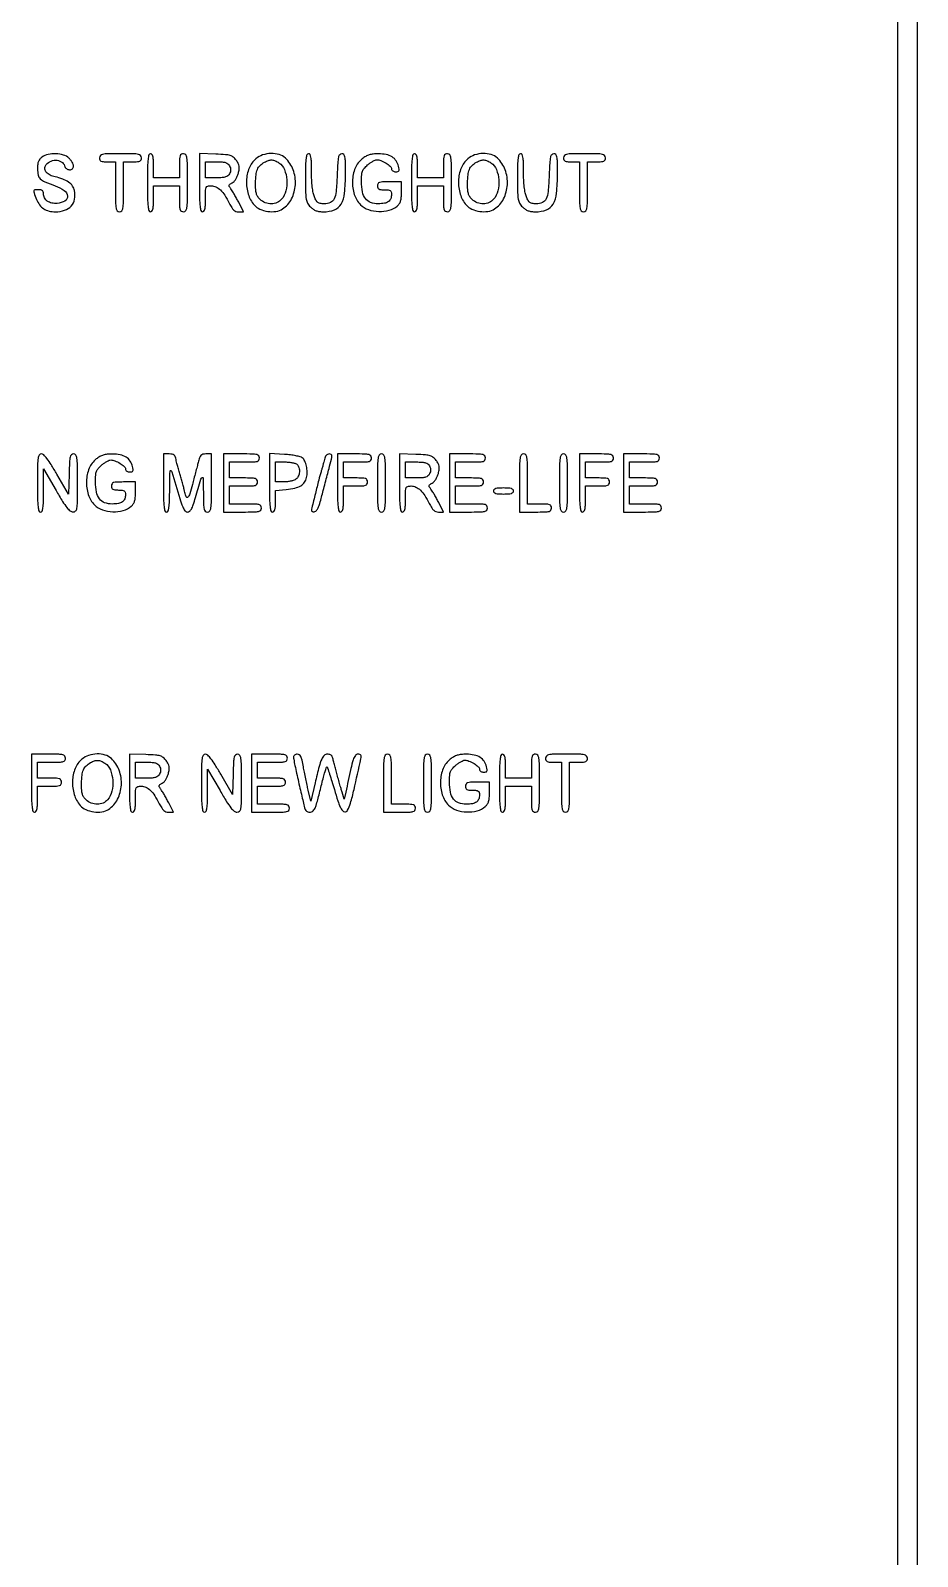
# Model space of a CAD drawing. Extents: x 0 to 1066, y 0 to 761.
# Drawn here: x 924.2 to 961.7, y 632.4 to 696.9 of the extents above; entities that cross this region are included whole.
import ezdxf

# ---------------------------------------------------------------- set-up
doc = ezdxf.new("R2010")
doc.units = 0
doc.header["$MEASUREMENT"] = 0

msp = doc.modelspace()

# ---------------------------------------------------------------- linework, layer by layer
for points in [[(409.06215, 749.15415), (40.8618, 749.132981), (40.8618, 380.65769), (40.8618, 12.1824), (501.2973, 12.1824), (961.7328, 12.1824), (961.7328, 380.646631), (961.7328, 749.110861), (961.41555, 749.1633, 0.040886), (961.153339, 749.184871, 0.000002), (934.190609, 749.194398, 0.000089), (904.448031, 749.199508, 0.000054), (869.1804, 749.195529, -0.000029), (813.61687, 749.186499, -0.000004), (696.10453, 749.175037, -0.000004), (556.774728, 749.163736, -0.000004)], [(924.69915, 691.547944, 0.064007), (924.606352, 691.463732, 0.085808), (924.548551, 691.366165, 0.066535), (924.518034, 691.236274, 0.024477), (924.5088, 691.047758, 0.055339), (924.537437, 690.789812, 0.149321), (924.627673, 690.631324, 0.090969), (924.821444, 690.505662, 0.013145), (925.262897, 690.335657, -0.070637), (925.637395, 690.139569, -0.215768), (925.777151, 689.896824, -0.299828), (925.669396, 689.692464, -0.104684), (925.335604, 689.59127, -0.073735), (925.109138, 689.605205, -0.104161), (924.924847, 689.686673, -0.119079), (924.805523, 689.825512, -0.118782), (924.7626, 690.003643, 0.082235), (924.750146, 690.078852, 0.147435), (924.714033, 690.129334, 0.119852), (924.649824, 690.157894, 0.045016), (924.5511, 690.1668, 0.028442), (924.396693, 690.15801, 0.327023), (924.354592, 690.119113, 0.139119), (924.361229, 690.039942, 0.005125), (924.471089, 689.757001, 0.065244), (924.599877, 689.527252, 0.088006), (924.773242, 689.364438, 0.085852), (924.99554, 689.268565, 0.059042), (925.268673, 689.2362, 0.079385), (925.657877, 689.298386, 0.130563), (925.935688, 689.479024, 0.137881), (926.077828, 689.765502, 0.093265), (926.078028, 690.132247, 0.114024), (925.994495, 690.323128, 0.079467), (925.82547, 690.487886, 0.063948), (925.576122, 690.6197, 0.038754), (925.254966, 690.712434, -0.060203), (925.038287, 690.785177, -0.103319), (924.887206, 690.900045, -0.141227), (924.822842, 691.038835, -0.162669), (924.847278, 691.182146, -0.149104), (925.021037, 691.355203, -0.123853), (925.275431, 691.417698, -0.133716), (925.514753, 691.3511, -0.183571), (925.652273, 691.177672, 0.153609), (925.734187, 691.061012, 0.157876), (925.867216, 691.013861, 0.194842), (925.983196, 691.057172, 0.210147), (926.0316, 691.167253, 0.093821), (926.017933, 691.239446, 0.037607), (925.974083, 691.33037, 0.035541), (925.910723, 691.423863, 0.037508), (925.835797, 691.505653, 0.118482), (925.61007, 691.634394, 0.061394), (925.287723, 691.686356, 0.060569), (924.955556, 691.658454, 0.10142)], [(927.1314, 691.5204, 0.094959), (927.147963, 691.433974, 0.184152), (927.19485, 691.382925, 0.098846), (927.287839, 691.35753, 0.017388), (927.4698, 691.3512), (927.8082, 691.3512), (927.8082, 690.2937, 0.002827), (927.811931, 689.633741, 0.036854), (927.832734, 689.389537, 0.138781), (927.883994, 689.279068, 0.218517), (927.9774, 689.2362, 0.218517), (928.070806, 689.279068, 0.138781), (928.122066, 689.389537, 0.036854), (928.142869, 689.633741, 0.002827), (928.1466, 690.2937), (928.1466, 691.3512), (928.5273, 691.3512, 0.013964), (928.737058, 691.357059, 0.090841), (928.839263, 691.38175, 0.188085), (928.889834, 691.432795, 0.102588), (928.908, 691.5204, 0.193568), (928.870802, 691.612885, 0.15568), (928.775813, 691.664421, 0.043488), (928.566805, 691.685667, 0.003595), (928.0197, 691.6896, 0.003595), (927.472595, 691.685667, 0.043488), (927.263588, 691.664421, 0.15568), (927.168598, 691.612885, 0.193568)], [(929.1618, 690.4629, 0.003213), (929.166128, 689.789379, 0.022561), (929.185138, 689.4618, 0.049302), (929.221053, 689.286077, 0.328801), (929.2887, 689.2362, 0.232029), (929.350437, 689.26648, 0.108427), (929.389569, 689.349, 0.047315), (929.410301, 689.504857, 0.00942), (929.4156, 689.7861), (929.4156, 690.336), (929.9655, 690.336), (930.5154, 690.336), (930.5154, 689.7861, 0.007414), (930.520171, 689.46432, 0.067313), (930.543058, 689.326087, 0.186514), (930.594413, 689.260904, 0.134481), (930.6846, 689.2362, 0.240299), (930.778922, 689.284309, 0.123223), (930.829733, 689.410687, 0.031956), (930.850211, 689.690038, 0.002322), (930.8538, 690.4629, 0.002322), (930.850211, 691.235762, 0.031956), (930.829733, 691.515112, 0.123223), (930.778922, 691.641491, 0.240299), (930.6846, 691.6896, 0.12648), (930.594868, 691.666532, 0.188641), (930.5436, 691.605, 0.072107), (930.520367, 691.475698, 0.008455), (930.5154, 691.182), (930.5154, 690.6744), (929.9655, 690.6744), (929.4156, 690.6744), (929.4156, 691.182, 0.010614), (929.410147, 691.438841, 0.050675), (929.389163, 691.58385, 0.113455), (929.349868, 691.66103, 0.222027), (929.2887, 691.6896, 0.328801), (929.221053, 691.639723, 0.049302), (929.185138, 691.464, 0.022561), (929.166128, 691.136421, 0.003213)], [(931.3614, 690.466321, 0.003202), (931.365726, 689.790813, 0.022501), (931.384732, 689.46237, 0.049121), (931.42063, 689.286147, 0.329081), (931.4883, 689.2362, 0.232029), (931.550037, 689.26648, 0.108427), (931.589169, 689.349, 0.047315), (931.609901, 689.504857, 0.00942), (931.6152, 689.7861, -0.00595), (931.619507, 690.148065, -0.096871), (931.645544, 690.266198, -0.238613), (931.71021, 690.319815, -0.056005), (931.854253, 690.336, -0.111153), (932.055705, 690.290656, -0.081177), (932.24502, 690.159801, -0.058854), (932.43071, 689.933171, -0.025924), (932.622572, 689.59575, 0.021841), (932.722316, 689.416953, 0.069009), (932.80947, 689.311427, 0.100305), (932.901978, 689.255632, 0.085906), (933.014245, 689.2362), (933.22545, 689.2362), (933.019273, 689.63805, 0.006834), (932.931206, 689.804072, 0.006481), (932.837098, 689.970612, 0.006451), (932.750051, 690.11576, 0.022591), (932.688627, 690.205875, -0.02569), (932.622048, 690.304864, -0.192002), (932.613129, 690.359664, -0.198014), (932.644463, 690.40459, -0.027525), (932.745328, 690.461775, 0.089041), (932.823281, 690.519614, 0.046566), (932.897798, 690.615276, 0.042448), (932.961034, 690.735602, 0.038847), (933.005264, 690.868463, 0.026721), (933.039234, 691.044822, 0.076578), (933.037242, 691.169241, 0.082928), (932.998216, 691.281584, 0.035157), (932.911872, 691.416262, 0.057331), (932.789302, 691.54654, 0.10358), (932.660917, 691.615832, 0.055706), (932.465785, 691.650774, 0.007564), (932.050558, 691.671871), (931.3614, 691.696443)], [(933.745003, 691.477573, 0.123885), (933.461812, 691.084877, 0.085485), (933.348237, 690.545957, 0.082885), (933.420708, 689.983936, 0.104562), (933.672439, 689.525326, 0.111799), (933.910409, 689.348975, 0.06908), (934.246808, 689.253281, 0.069045), (934.596765, 689.252815, 0.111332), (934.874682, 689.356881, 0.131426), (935.255439, 689.78286, 0.103697), (935.415854, 690.382511, 0.101152), (935.32319, 691.008853, 0.118621), (934.992571, 691.508419, 0.118666), (934.732835, 691.655001, 0.075716), (934.387156, 691.698938, 0.073305), (934.032141, 691.637607, 0.095814)], [(935.8452, 690.670555, 0.003964), (935.850225, 690.036702, 0.037977), (935.87497, 689.767831, 0.086932), (935.93489, 689.599039, 0.067817), (936.052855, 689.443855, 0.045287), (936.170029, 689.34618, 0.061733), (936.291829, 689.282605, 0.057123), (936.432702, 689.247588, 0.032389), (936.608316, 689.2362, 0.091481), (937.066083, 689.32066, 0.171956), (937.348883, 689.561525, 0.107033), (937.496919, 690.02133, 0.02456), (937.5372, 690.840883, 0.004091), (937.533058, 691.347082, 0.042042), (937.512104, 691.555079, 0.139542), (937.463841, 691.652071, 0.210994), (937.378867, 691.6896, 0.224554), (937.292366, 691.648689, 0.120063), (937.240004, 691.539807, 0.038088), (937.20921, 691.309874, 0.003955), (937.182425, 690.764662, -0.011778), (937.13875, 690.09091, -0.086058), (937.055904, 689.779462, -0.186836), (936.900186, 689.628554, -0.100409), (936.634224, 689.5746, -0.036356), (936.472466, 689.586377, -0.118728), (936.373554, 689.626081, -0.110433), (936.299563, 689.708302, -0.02926), (936.221583, 689.867983, -0.051176), (936.170026, 690.038561, -0.018965), (936.131664, 690.286797, -0.016895), (936.107092, 690.58719, -0.011958), (936.099, 690.925483, 0.005918), (936.094205, 691.330643, 0.03524), (936.074338, 691.541097, 0.084231), (936.036149, 691.651637, 0.274093), (935.9721, 691.6896, 0.308918), (935.905915, 691.644395, 0.062189), (935.868984, 691.498609, 0.026926), (935.849683, 691.223539, 0.004053)], [(938.243728, 691.477743, 0.129246), (937.947605, 691.085097, 0.088626), (937.829413, 690.536792, 0.087215), (937.907965, 689.973133, 0.118789), (938.17476, 689.536931, 0.112618), (938.503224, 689.330494, 0.075265), (938.941335, 689.247795, 0.075304), (939.384052, 689.298485, 0.113008), (939.725923, 689.480566, 0.065979), (939.813755, 689.579789, 0.074329), (939.868472, 689.694691, 0.054743), (939.897367, 689.847684, 0.019325), (939.906, 690.070973), (939.906, 690.5052), (939.3984, 690.5052, 0.008455), (939.104702, 690.500233, 0.072107), (938.9754, 690.477, 0.188641), (938.913868, 690.425732, 0.12648), (938.8908, 690.336, 0.087745), (938.905799, 690.251192, 0.177212), (938.948963, 690.200036, 0.10769), (939.032566, 690.173753, 0.022514), (939.1869, 690.1668, -0.021714), (939.348985, 690.159758, -0.124268), (939.429665, 690.131751, -0.187079), (939.470095, 690.075064, -0.062494), (939.483, 689.97222, -0.091498), (939.449363, 689.789947, -0.148314), (939.353574, 689.666386, -0.113347), (939.183488, 689.596247, -0.041372), (938.92232, 689.5746, -0.086758), (938.599734, 689.630999, -0.145015), (938.379523, 689.792975, -0.116882), (938.253579, 690.078149, -0.045825), (938.214, 690.509089, -0.015089), (938.222647, 690.795568, -0.073154), (938.255895, 690.954358, -0.095003), (938.329351, 691.076379, -0.035007), (938.474291, 691.21678, -0.021479), (938.583086, 691.300617, -0.024071), (938.694726, 691.371463, -0.024321), (938.794591, 691.422028, -0.105406), (938.859192, 691.4358, -0.095864), (939.036527, 691.401484, -0.042073), (939.251096, 691.293465, -0.039621), (939.433519, 691.160547, -0.218876), (939.483, 691.052927, 0.137225), (939.496537, 691.004532, 0.104143), (939.534396, 690.964139, 0.087371), (939.591939, 690.937335, 0.065501), (939.661371, 690.9282, 0.051376), (939.754348, 690.937779, 0.224479), (939.797299, 690.970225, 0.158116), (939.80798, 691.032988, 0.023398), (939.783142, 691.16085, 0.090086), (939.680894, 691.39084, 0.105062), (939.508433, 691.555882, 0.089301), (939.25988, 691.653988, 0.048933), (938.9331, 691.686781, 0.02471), (938.713634, 691.676418, 0.049497), (938.543512, 691.642729, 0.05494), (938.395039, 691.579221, 0.038421)], [(940.329, 690.4629, 0.003213), (940.333328, 689.789379, 0.022561), (940.352338, 689.4618, 0.049302), (940.388253, 689.286077, 0.328801), (940.4559, 689.2362, 0.232029), (940.517637, 689.26648, 0.108427), (940.556769, 689.349, 0.047315), (940.577501, 689.504857, 0.00942), (940.5828, 689.7861), (940.5828, 690.336), (941.1327, 690.336), (941.6826, 690.336), (941.6826, 689.7861, 0.007414), (941.687371, 689.46432, 0.067313), (941.710258, 689.326087, 0.186514), (941.761613, 689.260904, 0.134481), (941.8518, 689.2362, 0.240299), (941.946122, 689.284309, 0.123223), (941.996933, 689.410687, 0.031956), (942.017411, 689.690038, 0.002322), (942.021, 690.4629, 0.002322), (942.017411, 691.235762, 0.031956), (941.996933, 691.515112, 0.123223), (941.946122, 691.641491, 0.240299), (941.8518, 691.6896, 0.12648), (941.762068, 691.666532, 0.188641), (941.7108, 691.605, 0.072107), (941.687567, 691.475698, 0.008455), (941.6826, 691.182), (941.6826, 690.6744), (941.1327, 690.6744), (940.5828, 690.6744), (940.5828, 691.182, 0.010614), (940.577347, 691.438841, 0.050675), (940.556363, 691.58385, 0.113455), (940.517068, 691.66103, 0.222027), (940.4559, 691.6896, 0.328801), (940.388253, 691.639723, 0.049302), (940.352338, 691.464, 0.022561), (940.333328, 691.136421, 0.003213)], [(942.712603, 691.477573, 0.123885), (942.429412, 691.084877, 0.085485), (942.315837, 690.545957, 0.082885), (942.388308, 689.983936, 0.104562), (942.640039, 689.525326, 0.111799), (942.878009, 689.348975, 0.06908), (943.214408, 689.253281, 0.069045), (943.564365, 689.252815, 0.111332), (943.842282, 689.356881, 0.131426), (944.223039, 689.78286, 0.103697), (944.383454, 690.382511, 0.101152), (944.29079, 691.008853, 0.118621), (943.960171, 691.508419, 0.118666), (943.700435, 691.655001, 0.075716), (943.354756, 691.698938, 0.073305), (942.999741, 691.637607, 0.095814)], [(944.8128, 690.670555, 0.003964), (944.817825, 690.036702, 0.037977), (944.84257, 689.767831, 0.086932), (944.90249, 689.599039, 0.067817), (945.020455, 689.443855, 0.045287), (945.137629, 689.34618, 0.061733), (945.259429, 689.282605, 0.057123), (945.400302, 689.247588, 0.032389), (945.575916, 689.2362, 0.091481), (946.033683, 689.32066, 0.171956), (946.316483, 689.561525, 0.107033), (946.464519, 690.02133, 0.02456), (946.5048, 690.840883, 0.004091), (946.500658, 691.347082, 0.042042), (946.479704, 691.555079, 0.139542), (946.431441, 691.652071, 0.210994), (946.346467, 691.6896, 0.224554), (946.259966, 691.648689, 0.120063), (946.207604, 691.539807, 0.038088), (946.17681, 691.309874, 0.003955), (946.150025, 690.764662, -0.011778), (946.10635, 690.09091, -0.086058), (946.023504, 689.779462, -0.186836), (945.867786, 689.628554, -0.100409), (945.601824, 689.5746, -0.036356), (945.440066, 689.586377, -0.118728), (945.341154, 689.626081, -0.110433), (945.267163, 689.708302, -0.02926), (945.189183, 689.867983, -0.051176), (945.137626, 690.038561, -0.018965), (945.099264, 690.286797, -0.016895), (945.074692, 690.58719, -0.011958), (945.0666, 690.925483, 0.005918), (945.061805, 691.330643, 0.03524), (945.041938, 691.541097, 0.084231), (945.003749, 691.651637, 0.274093), (944.9397, 691.6896, 0.308918), (944.873515, 691.644395, 0.062189), (944.836584, 691.498609, 0.026926), (944.817283, 691.223539, 0.004053)], [(946.7586, 691.5204, 0.094959), (946.775163, 691.433974, 0.184152), (946.82205, 691.382925, 0.098846), (946.915039, 691.35753, 0.017388), (947.097, 691.3512), (947.4354, 691.3512), (947.4354, 690.2937, 0.002827), (947.439131, 689.633741, 0.036854), (947.459934, 689.389537, 0.138781), (947.511194, 689.279068, 0.218517), (947.6046, 689.2362, 0.218517), (947.698006, 689.279068, 0.138781), (947.749266, 689.389537, 0.036854), (947.770069, 689.633741, 0.002827), (947.7738, 690.2937), (947.7738, 691.3512), (948.1545, 691.3512, 0.013964), (948.364258, 691.357059, 0.090841), (948.466463, 691.38175, 0.188085), (948.517034, 691.432795, 0.102588), (948.5352, 691.5204, 0.193568), (948.498002, 691.612885, 0.15568), (948.403013, 691.664421, 0.043488), (948.194005, 691.685667, 0.003595), (947.6469, 691.6896, 0.003595), (947.099795, 691.685667, 0.043488), (946.890788, 691.664421, 0.15568), (946.795798, 691.612885, 0.193568)], [(932.6304, 691.182, -0.049536), (932.666562, 691.094626, -0.073486), (932.678653, 691.0128, -0.073486), (932.666562, 690.930974, -0.049536), (932.6304, 690.8436, -0.09537), (932.561505, 690.758675, -0.100861), (932.467266, 690.707433, -0.059921), (932.322232, 690.681448, -0.014397), (932.077523, 690.6744), (931.6152, 690.6744), (931.6152, 691.0128), (931.6152, 691.3512), (932.077523, 691.3512, -0.014397), (932.322232, 691.344152, -0.059921), (932.467266, 691.318167, -0.100861), (932.561505, 691.266925, -0.09537)], [(934.724097, 691.305839, -0.143223), (934.951798, 691.021523, -0.079931), (935.05426, 690.586353, -0.077332), (935.016065, 690.125218, -0.11509), (934.834796, 689.76495, -0.119537), (934.646384, 689.625395, -0.098447), (934.400727, 689.574752, -0.09388), (934.144277, 689.621462, -0.097006), (933.926003, 689.758547, -0.056872), (933.825083, 689.87764, -0.080028), (933.767187, 690.003996, -0.054705), (933.739363, 690.175724, -0.014142), (933.732891, 690.456497, -0.025001), (933.751955, 690.801355, -0.075567), (933.811382, 691.028338, -0.098225), (933.924837, 691.193205, -0.062967), (934.1109, 691.333619, -0.051006), (934.275666, 691.406958, -0.090781), (934.422314, 691.426995, -0.090761), (934.566571, 691.393781, -0.050966)], [(943.691697, 691.305839, -0.143223), (943.919398, 691.021523, -0.079931), (944.02186, 690.586353, -0.077332), (943.983665, 690.125218, -0.11509), (943.802396, 689.76495, -0.119537), (943.613984, 689.625395, -0.098447), (943.368327, 689.574752, -0.09388), (943.111877, 689.621462, -0.097006), (942.893603, 689.758547, -0.056872), (942.792683, 689.87764, -0.080028), (942.734787, 690.003996, -0.054705), (942.706963, 690.175724, -0.014142), (942.700491, 690.456497, -0.025001), (942.719555, 690.801355, -0.075567), (942.778982, 691.028338, -0.098225), (942.892437, 691.193205, -0.062967), (943.0785, 691.333619, -0.051006), (943.243266, 691.406958, -0.090781), (943.389914, 691.426995, -0.090761), (943.534171, 691.393781, -0.050966)], [(924.5088, 677.7729, 0.003213), (924.513128, 677.099379, 0.022561), (924.532138, 676.7718, 0.049302), (924.568053, 676.596077, 0.328801), (924.6357, 676.5462, 0.295501), (924.701072, 676.588531, 0.070336), (924.738806, 676.719231, 0.029944), (924.75884, 676.966794, 0.004715), (924.764437, 677.45565), (924.766274, 678.3651), (925.293187, 677.458957, 0.006242), (925.572561, 676.992024, 0.029041), (925.752282, 676.734737, 0.052989), (925.889526, 676.594238, 0.170079), (926.01045, 676.549507, 0.199339), (926.118731, 676.592273, 0.163117), (926.176425, 676.703706, 0.036571), (926.197504, 676.962581, 0.002034), (926.2008, 677.7729, 0.002367), (926.197169, 678.540072, 0.031318), (926.176784, 678.822383, 0.117824), (926.126977, 678.951077, 0.246563), (926.03456, 678.9996, 0.195513), (925.943755, 678.962682, 0.145553), (925.890452, 678.867256, 0.043894), (925.862939, 678.660993, 0.004128), (925.84421, 678.149718), (925.8201, 677.299836), (925.326917, 678.149718, 0.007787), (925.086838, 678.548983, 0.025041), (924.910001, 678.80361, 0.035073), (924.772147, 678.958518, 0.195814), (924.671267, 678.9996, 0.254619), (924.581261, 678.950588, 0.110911), (924.532751, 678.818758, 0.030502), (924.512487, 678.532586, 0.002427)], [(926.991928, 678.787743, 0.129246), (926.695805, 678.395097, 0.088626), (926.577613, 677.846792, 0.087215), (926.656165, 677.283133, 0.118789), (926.92296, 676.846931, 0.112618), (927.251424, 676.640494, 0.075265), (927.689535, 676.557795, 0.075304), (928.132252, 676.608485, 0.113008), (928.474123, 676.790566, 0.065979), (928.561955, 676.889789, 0.074329), (928.616672, 677.004691, 0.054743), (928.645567, 677.157684, 0.019325), (928.6542, 677.380973), (928.6542, 677.8152), (928.1466, 677.8152, 0.008455), (927.852902, 677.810233, 0.072107), (927.7236, 677.787, 0.188641), (927.662068, 677.735732, 0.12648), (927.639, 677.646, 0.087745), (927.653999, 677.561192, 0.177212), (927.697163, 677.510036, 0.10769), (927.780766, 677.483753, 0.022514), (927.9351, 677.4768, -0.021714), (928.097185, 677.469758, -0.124268), (928.177865, 677.441751, -0.187079), (928.218295, 677.385064, -0.062494), (928.2312, 677.28222, -0.091498), (928.197563, 677.099947, -0.148314), (928.101774, 676.976386, -0.113347), (927.931688, 676.906247, -0.041372), (927.67052, 676.8846, -0.086758), (927.347934, 676.940999, -0.145015), (927.127723, 677.102975, -0.116882), (927.001779, 677.388149, -0.045825), (926.9622, 677.819089, -0.015089), (926.970847, 678.105568, -0.073154), (927.004095, 678.264358, -0.095003), (927.077551, 678.386379, -0.035007), (927.222491, 678.52678, -0.021479), (927.331286, 678.610617, -0.024071), (927.442926, 678.681463, -0.024321), (927.542791, 678.732028, -0.105406), (927.607392, 678.7458, -0.095864), (927.784727, 678.711484, -0.042073), (927.999296, 678.603465, -0.039621), (928.181719, 678.470547, -0.218876), (928.2312, 678.362927, 0.137225), (928.244737, 678.314532, 0.104143), (928.282596, 678.274139, 0.087371), (928.340139, 678.247335, 0.065501), (928.409571, 678.2382, 0.051376), (928.502548, 678.247779, 0.224479), (928.545499, 678.280225, 0.158116), (928.55618, 678.342988, 0.023398), (928.531342, 678.47085, 0.090086), (928.429094, 678.70084, 0.105062), (928.256633, 678.865882, 0.089301), (928.00808, 678.963988, 0.048933), (927.6813, 678.996781, 0.02471), (927.461834, 678.986418, 0.049497), (927.291712, 678.952729, 0.05494), (927.143239, 678.889221, 0.038421)], [(929.8386, 677.7729, 0.003213), (929.842928, 677.099379, 0.022561), (929.861938, 676.7718, 0.049302), (929.897853, 676.596077, 0.328801), (929.9655, 676.5462, 0.305395), (930.031734, 676.590816, 0.062503), (930.070002, 676.734464, 0.027449), (930.09181, 677.00436, 0.004264), (930.101037, 677.54025, -0.002416), (930.108385, 678.083722, -0.029471), (930.124446, 678.291143, -0.603012), (930.156212, 678.302714, -0.138127), (930.196691, 678.2382, 0.001112), (930.530207, 677.112584, 0.020238), (930.651804, 676.758451, 0.077221), (930.744019, 676.599377, 0.226588), (930.855337, 676.5462, 0.178321), (930.943545, 676.578692, 0.090477), (931.019367, 676.671602, 0.045479), (931.096022, 676.84648, 0.010027), (931.193609, 677.15955, -0.001209), (931.419905, 677.933315, -0.180504), (931.474726, 678.006317, -0.586533), (931.515768, 677.984353, -0.002598), (931.523921, 677.37105, 0.004063), (931.532082, 676.86801, 0.046466), (931.555247, 676.671291, 0.159576), (931.607538, 676.581336, 0.183972), (931.6998, 676.5462, 0.240299), (931.794122, 676.594309, 0.123223), (931.844933, 676.720687, 0.031956), (931.865411, 677.000038, 0.002322), (931.869, 677.7729), (931.869, 678.9996), (931.634435, 678.9996, 0.057703), (931.504347, 678.984537, 0.150789), (931.424017, 678.937484, 0.102355), (931.366077, 678.840296, 0.018959), (931.30508, 678.64005, 0.000085), (931.258337, 678.462626, 0.000034), (931.19405, 678.218372, 0.000033), (931.124616, 677.95442, 0.000041), (931.060214, 677.70945, -0.009374), (930.946779, 677.308552, -0.115475), (930.867791, 677.172001, -0.538762), (930.800854, 677.183623, -0.053672), (930.742197, 677.37105, 0.012912), (930.715067, 677.491309, 0.003926), (930.667847, 677.672041, 0.003928), (930.611736, 677.873794, 0.004276), (930.553978, 678.069, -0.00492), (930.496494, 678.264206, -0.004529), (930.441202, 678.465959, -0.004526), (930.395171, 678.646701, -0.014927), (930.369481, 678.76695, 0.043617), (930.336578, 678.886863, 0.134321), (930.287998, 678.954621, 0.130778), (930.210829, 678.989234, 0.040414), (930.082798, 678.9996), (929.8386, 678.9996)], [(932.3766, 677.7729), (932.3766, 676.5462), (933.1803, 676.5462, 0.004147), (933.671009, 676.55027, 0.047763), (933.862388, 676.571803, 0.16431), (933.949794, 676.623393, 0.179874), (933.984, 676.7154, 0.157888), (933.95446, 676.806616, 0.176663), (933.87825, 676.858162, 0.055952), (933.713378, 676.880253, 0.005351), (933.3072, 676.8846), (932.6304, 676.8846), (932.6304, 677.2653), (932.6304, 677.646), (933.2226, 677.646, 0.006583), (933.572492, 677.650607, 0.063075), (933.719625, 677.673193, 0.183695), (933.78847, 677.724626, 0.142406), (933.8148, 677.8152, 0.142406), (933.78847, 677.905774, 0.183695), (933.719625, 677.957207, 0.063075), (933.572492, 677.979793, 0.006583), (933.2226, 677.9844), (932.6304, 677.9844), (932.6304, 678.3228), (932.6304, 678.6612), (933.2649, 678.6612, 0.005909), (933.642926, 678.665667, 0.059311), (933.798938, 678.68799, 0.180365), (933.871456, 678.739488, 0.150217), (933.8994, 678.8304, 0.17273), (933.866727, 678.922157, 0.168559), (933.783075, 678.97375, 0.050222), (933.600522, 678.995449, 0.004487), (933.138, 678.9996), (932.3766, 678.9996)], [(934.3224, 677.784026, 0.003177), (934.326721, 677.104044, 0.022367), (934.345718, 676.773654, 0.048715), (934.38158, 676.596302, 0.329705), (934.4493, 676.5462, 0.208378), (934.509643, 676.57249, 0.11961), (934.549131, 676.642927, 0.055661), (934.570506, 676.773999, 0.012613), (934.5762, 676.999664), (934.5762, 677.453128), (935.03115, 677.500083, 0.029754), (935.396921, 677.559988, 0.076952), (935.644988, 677.657757, 0.106873), (935.803028, 677.802632, 0.100256), (935.891612, 678.00312, 0.058942), (935.914583, 678.235686, 0.048856), (935.88554, 678.482941, 0.051542), (935.814241, 678.699871, 0.114883), (935.709797, 678.837457, 0.111025), (935.626335, 678.880019, 0.015594), (935.436366, 678.92235, 0.017167), (935.204729, 678.958244, 0.01383), (934.953835, 678.981328), (934.3224, 679.021851)], [(935.48988, 678.55968, -0.13151), (935.569034, 678.422669, -0.084316), (935.5864, 678.238715, -0.084006), (935.542013, 678.058681, -0.128741), (935.44335, 677.932967, -0.079472), (935.361995, 677.889501, -0.027293), (935.233172, 677.852804, -0.026323), (935.084263, 677.827196, -0.027554), (934.93575, 677.817891), (934.5762, 677.8152), (934.5762, 678.2382), (934.5762, 678.6612), (934.98228, 678.6612, -0.022886), (935.145185, 678.65374, -0.026473), (935.298896, 678.631378, -0.026952), (935.425095, 678.598981, -0.120635)], [(936.642914, 678.76695, -0.007207), (936.617067, 678.657695, -0.00356), (936.581251, 678.519639, -0.003531), (936.542048, 678.376891, -0.005153), (936.50533, 678.251741, 0.01081), (936.405868, 677.89797, 0.002832), (936.261899, 677.326495, 0.001112), (936.115261, 676.724414, 0.055641), (936.099999, 676.603447, 0.217585), (936.110708, 676.579085, 0.10904), (936.140669, 676.562289, 0.075449), (936.185985, 676.55576, 0.046105), (936.239854, 676.561147, 0.187812), (936.311871, 676.606611, 0.050857), (936.381863, 676.724773, 0.035052), (936.452426, 676.910512, 0.01296), (936.526351, 677.1807, -0.002128), (936.594231, 677.451726, -0.001209), (936.678553, 677.779113, -0.001207), (936.765086, 678.108485, -0.001994), (936.839965, 678.38625, 0.003568), (936.94492, 678.780523, 0.058755), (936.963321, 678.915332, 0.256654), (936.931741, 678.975377, 0.147085), (936.851179, 678.9996, 0.108942), (936.780687, 678.984056, 0.101998), (936.721336, 678.94011, 0.08224), (936.675025, 678.867226, 0.046043)], [(937.1988, 677.7729, 0.003213), (937.203128, 677.099379, 0.022561), (937.222138, 676.7718, 0.049302), (937.258053, 676.596077, 0.328801), (937.3257, 676.5462, 0.232029), (937.387437, 676.57648, 0.108427), (937.426569, 676.659, 0.047315), (937.447301, 676.814857, 0.00942), (937.4526, 677.0961), (937.4526, 677.646), (937.9602, 677.646, 0.008455), (938.253898, 677.650967, 0.072107), (938.3832, 677.6742, 0.188641), (938.444732, 677.725468, 0.12648), (938.4678, 677.8152, 0.12648), (938.444732, 677.904932, 0.188641), (938.3832, 677.9562, 0.072107), (938.253898, 677.979433, 0.008455), (937.9602, 677.9844), (937.4526, 677.9844), (937.4526, 678.3228), (937.4526, 678.6612), (938.0448, 678.6612, 0.006583), (938.394692, 678.665807, 0.063075), (938.541825, 678.688393, 0.183695), (938.61067, 678.739826, 0.142406), (938.637, 678.8304, 0.165398), (938.605883, 678.921895, 0.1727), (938.525963, 678.973474, 0.052938), (938.352245, 678.995357, 0.004884), (937.9179, 678.9996), (937.1988, 678.9996)], [(938.8908, 677.7729, 0.002322), (938.894389, 677.000038, 0.031956), (938.914867, 676.720687, 0.123223), (938.965678, 676.594309, 0.240299), (939.06, 676.5462, 0.240299), (939.154322, 676.594309, 0.123223), (939.205133, 676.720687, 0.031956), (939.225611, 677.000038, 0.002322), (939.2292, 677.7729, 0.002322), (939.225611, 678.545762, 0.031956), (939.205133, 678.825112, 0.123223), (939.154322, 678.951491, 0.240299), (939.06, 678.9996, 0.240299), (938.965678, 678.951491, 0.123223), (938.914867, 678.825112, 0.031956), (938.894389, 678.545762, 0.002322)], [(939.8214, 677.776321, 0.003202), (939.825726, 677.100813, 0.022501), (939.844732, 676.77237, 0.049121), (939.88063, 676.596147, 0.329081), (939.9483, 676.5462, 0.232029), (940.010037, 676.57648, 0.108427), (940.049169, 676.659, 0.047315), (940.069901, 676.814857, 0.00942), (940.0752, 677.0961, -0.00595), (940.079507, 677.458065, -0.096871), (940.105544, 677.576198, -0.238613), (940.17021, 677.629815, -0.056005), (940.314253, 677.646, -0.111153), (940.515705, 677.600656, -0.081177), (940.70502, 677.469801, -0.058854), (940.89071, 677.243171, -0.025924), (941.082572, 676.90575, 0.021841), (941.182316, 676.726953, 0.069009), (941.26947, 676.621427, 0.100305), (941.361978, 676.565632, 0.085906), (941.474245, 676.5462), (941.68545, 676.5462), (941.479273, 676.94805, 0.006834), (941.391206, 677.114072, 0.006481), (941.297098, 677.280612, 0.006451), (941.210051, 677.42576, 0.022591), (941.148627, 677.515875, -0.02569), (941.082048, 677.614864, -0.192002), (941.073129, 677.669664, -0.198014), (941.104463, 677.71459, -0.027525), (941.205328, 677.771775, 0.089041), (941.283281, 677.829614, 0.046566), (941.357798, 677.925276, 0.042448), (941.421034, 678.045602, 0.038847), (941.465264, 678.178463, 0.026721), (941.499234, 678.354822, 0.076578), (941.497242, 678.479241, 0.082928), (941.458216, 678.591584, 0.035157), (941.371872, 678.726262, 0.057331), (941.249302, 678.85654, 0.10358), (941.120917, 678.925832, 0.055706), (940.925785, 678.960774, 0.007564), (940.510558, 678.981871), (939.8214, 679.006443)], [(941.0904, 678.492, -0.049536), (941.126562, 678.404626, -0.073486), (941.138653, 678.3228, -0.073486), (941.126562, 678.240974, -0.049536), (941.0904, 678.1536, -0.09537), (941.021505, 678.068675, -0.100861), (940.927266, 678.017433, -0.059921), (940.782232, 677.991448, -0.014397), (940.537523, 677.9844), (940.0752, 677.9844), (940.0752, 678.3228), (940.0752, 678.6612), (940.537523, 678.6612, -0.014397), (940.782232, 678.654152, -0.059921), (940.927266, 678.628167, -0.100861), (941.021505, 678.576925, -0.09537)], [(941.9364, 677.7729), (941.9364, 676.5462), (942.7401, 676.5462, 0.004147), (943.230809, 676.55027, 0.047763), (943.422188, 676.571803, 0.16431), (943.509594, 676.623393, 0.179874), (943.5438, 676.7154, 0.157888), (943.51426, 676.806616, 0.176663), (943.43805, 676.858162, 0.055952), (943.273178, 676.880253, 0.005351), (942.867, 676.8846), (942.1902, 676.8846), (942.1902, 677.2653), (942.1902, 677.646), (942.7824, 677.646, 0.006583), (943.132292, 677.650607, 0.063075), (943.279425, 677.673193, 0.183695), (943.34827, 677.724626, 0.142406), (943.3746, 677.8152, 0.142406), (943.34827, 677.905774, 0.183695), (943.279425, 677.957207, 0.063075), (943.132292, 677.979793, 0.006583), (942.7824, 677.9844), (942.1902, 677.9844), (942.1902, 678.3228), (942.1902, 678.6612), (942.8247, 678.6612, 0.005909), (943.202726, 678.665667, 0.059311), (943.358738, 678.68799, 0.180365), (943.431256, 678.739488, 0.150217), (943.4592, 678.8304, 0.17273), (943.426527, 678.922157, 0.168559), (943.342875, 678.97375, 0.050222), (943.160322, 678.995449, 0.004487), (942.6978, 678.9996), (941.9364, 678.9996)], [(944.8974, 677.7729), (944.8974, 676.5462), (945.5742, 676.5462, 0.005351), (945.980378, 676.550547, 0.055952), (946.14525, 676.572637, 0.176663), (946.22146, 676.624184, 0.157888), (946.251, 676.7154, 0.12648), (946.227932, 676.805132, 0.188641), (946.1664, 676.8564, 0.072107), (946.037098, 676.879633, 0.008455), (945.7434, 676.8846), (945.2358, 676.8846), (945.2358, 677.9421, 0.002827), (945.232069, 678.602059, 0.036854), (945.211266, 678.846262, 0.138781), (945.160006, 678.956732, 0.218517), (945.0666, 678.9996, 0.240299), (944.972278, 678.951491, 0.123223), (944.921467, 678.825112, 0.031956), (944.900989, 678.545762, 0.002322)], [(946.5894, 677.7729, 0.002322), (946.592989, 677.000038, 0.031956), (946.613467, 676.720687, 0.123223), (946.664278, 676.594309, 0.240299), (946.7586, 676.5462, 0.240299), (946.852922, 676.594309, 0.123223), (946.903733, 676.720687, 0.031956), (946.924211, 677.000038, 0.002322), (946.9278, 677.7729, 0.002322), (946.924211, 678.545762, 0.031956), (946.903733, 678.825112, 0.123223), (946.852922, 678.951491, 0.240299), (946.7586, 678.9996, 0.240299), (946.664278, 678.951491, 0.123223), (946.613467, 678.825112, 0.031956), (946.592989, 678.545762, 0.002322)], [(947.4354, 677.7729, 0.003213), (947.439728, 677.099379, 0.022561), (947.458738, 676.7718, 0.049302), (947.494653, 676.596077, 0.328801), (947.5623, 676.5462, 0.232029), (947.624037, 676.57648, 0.108427), (947.663169, 676.659, 0.047315), (947.683901, 676.814857, 0.00942), (947.6892, 677.0961), (947.6892, 677.646), (948.1968, 677.646, 0.008455), (948.490498, 677.650967, 0.072107), (948.6198, 677.6742, 0.188641), (948.681332, 677.725468, 0.12648), (948.7044, 677.8152, 0.12648), (948.681332, 677.904932, 0.188641), (948.6198, 677.9562, 0.072107), (948.490498, 677.979433, 0.008455), (948.1968, 677.9844), (947.6892, 677.9844), (947.6892, 678.3228), (947.6892, 678.6612), (948.2814, 678.6612, 0.006583), (948.631292, 678.665807, 0.063075), (948.778425, 678.688393, 0.183695), (948.84727, 678.739826, 0.142406), (948.8736, 678.8304, 0.165398), (948.842483, 678.921895, 0.1727), (948.762563, 678.973474, 0.052938), (948.588845, 678.995357, 0.004884), (948.1545, 678.9996), (947.4354, 678.9996)], [(949.2966, 677.7729), (949.2966, 676.5462), (950.1003, 676.5462, 0.004147), (950.591009, 676.55027, 0.047763), (950.782388, 676.571803, 0.16431), (950.869794, 676.623393, 0.179874), (950.904, 676.7154, 0.157888), (950.87446, 676.806616, 0.176663), (950.79825, 676.858162, 0.055952), (950.633378, 676.880253, 0.005351), (950.2272, 676.8846), (949.5504, 676.8846), (949.5504, 677.2653), (949.5504, 677.646), (950.1426, 677.646, 0.006583), (950.492492, 677.650607, 0.063075), (950.639625, 677.673193, 0.183695), (950.70847, 677.724626, 0.142406), (950.7348, 677.8152, 0.142406), (950.70847, 677.905774, 0.183695), (950.639625, 677.957207, 0.063075), (950.492492, 677.979793, 0.006583), (950.1426, 677.9844), (949.5504, 677.9844), (949.5504, 678.3228), (949.5504, 678.6612), (950.1849, 678.6612, 0.005909), (950.562926, 678.665667, 0.059311), (950.718938, 678.68799, 0.180365), (950.791456, 678.739488, 0.150217), (950.8194, 678.8304, 0.17273), (950.786727, 678.922157, 0.168559), (950.703075, 678.97375, 0.050222), (950.520522, 678.995449, 0.004487), (950.058, 678.9996), (949.2966, 678.9996)], [(943.7976, 677.4345, 0.200296), (943.822562, 677.374687, 0.122766), (943.88925, 677.335095, 0.058865), (944.012443, 677.313458, 0.014068), (944.2206, 677.3076, 0.014068), (944.428757, 677.313458, 0.058865), (944.55195, 677.335095, 0.122766), (944.618638, 677.374687, 0.200296), (944.6436, 677.4345, 0.200296), (944.618638, 677.494313, 0.122766), (944.55195, 677.533905, 0.058865), (944.428757, 677.555542, 0.014068), (944.2206, 677.5614, 0.014068), (944.012443, 677.555542, 0.058865), (943.88925, 677.533905, 0.122766), (943.822562, 677.494313, 0.200296)], [(924.255, 665.0829, 0.003213), (924.259328, 664.409379, 0.022561), (924.278338, 664.0818, 0.049302), (924.314253, 663.906077, 0.328801), (924.3819, 663.8562, 0.232029), (924.443637, 663.88648, 0.108427), (924.482769, 663.969, 0.047315), (924.503501, 664.124857, 0.00942), (924.5088, 664.4061), (924.5088, 664.956), (925.0164, 664.956, 0.008455), (925.310098, 664.960967, 0.072107), (925.4394, 664.9842, 0.188641), (925.500932, 665.035468, 0.12648), (925.524, 665.1252, 0.12648), (925.500932, 665.214932, 0.188641), (925.4394, 665.2662, 0.072107), (925.310098, 665.289433, 0.008455), (925.0164, 665.2944), (924.5088, 665.2944), (924.5088, 665.6328), (924.5088, 665.9712), (925.101, 665.9712, 0.006583), (925.450892, 665.975807, 0.063075), (925.598025, 665.998393, 0.183695), (925.66687, 666.049826, 0.142406), (925.6932, 666.1404, 0.165398), (925.662083, 666.231895, 0.1727), (925.582163, 666.283474, 0.052938), (925.408445, 666.305357, 0.004884), (924.9741, 666.3096), (924.255, 666.3096)], [(926.384803, 666.097573, 0.123885), (926.101612, 665.704877, 0.085485), (925.988037, 665.165957, 0.082885), (926.060508, 664.603936, 0.104562), (926.312239, 664.145326, 0.111799), (926.550209, 663.968975, 0.06908), (926.886608, 663.873281, 0.069045), (927.236565, 663.872815, 0.111332), (927.514482, 663.976881, 0.131426), (927.895239, 664.40286, 0.103697), (928.055654, 665.002511, 0.101152), (927.96299, 665.628853, 0.118621), (927.632371, 666.128419, 0.118666), (927.372635, 666.275001, 0.075716), (927.026956, 666.318938, 0.073305), (926.671941, 666.257607, 0.095814)], [(928.4004, 665.086321, 0.003202), (928.404726, 664.410813, 0.022501), (928.423732, 664.08237, 0.049121), (928.45963, 663.906147, 0.329081), (928.5273, 663.8562, 0.232029), (928.589037, 663.88648, 0.108427), (928.628169, 663.969, 0.047315), (928.648901, 664.124857, 0.00942), (928.6542, 664.4061, -0.00595), (928.658507, 664.768065, -0.096871), (928.684544, 664.886198, -0.238613), (928.74921, 664.939815, -0.056005), (928.893253, 664.956, -0.111153), (929.094705, 664.910656, -0.081177), (929.28402, 664.779801, -0.058854), (929.46971, 664.553171, -0.025924), (929.661572, 664.21575, 0.021841), (929.761316, 664.036953, 0.069009), (929.84847, 663.931427, 0.100305), (929.940978, 663.875632, 0.085906), (930.053245, 663.8562), (930.26445, 663.8562), (930.058273, 664.25805, 0.006834), (929.970206, 664.424072, 0.006481), (929.876098, 664.590612, 0.006451), (929.789051, 664.73576, 0.022591), (929.727627, 664.825875, -0.02569), (929.661048, 664.924864, -0.192002), (929.652129, 664.979664, -0.198014), (929.683463, 665.02459, -0.027525), (929.784328, 665.081775, 0.089041), (929.862281, 665.139614, 0.046566), (929.936798, 665.235276, 0.042448), (930.000034, 665.355602, 0.038847), (930.044264, 665.488463, 0.026721), (930.078234, 665.664822, 0.076578), (930.076242, 665.789241, 0.082928), (930.037216, 665.901584, 0.035157), (929.950872, 666.036262, 0.057331), (929.828302, 666.16654, 0.10358), (929.699917, 666.235832, 0.055706), (929.504785, 666.270774, 0.007564), (929.089558, 666.291871), (928.4004, 666.316443)], [(931.446, 665.0829, 0.003213), (931.450328, 664.409379, 0.022561), (931.469338, 664.0818, 0.049302), (931.505253, 663.906077, 0.328801), (931.5729, 663.8562, 0.295501), (931.638272, 663.898531, 0.070336), (931.676006, 664.029231, 0.029944), (931.69604, 664.276794, 0.004715), (931.701637, 664.76565), (931.703474, 665.6751), (932.230387, 664.768957, 0.006242), (932.509761, 664.302024, 0.029041), (932.689482, 664.044737, 0.052989), (932.826726, 663.904238, 0.170079), (932.94765, 663.859507, 0.199339), (933.055931, 663.902273, 0.163117), (933.113625, 664.013706, 0.036571), (933.134704, 664.272581, 0.002034), (933.138, 665.0829, 0.002367), (933.134369, 665.850072, 0.031318), (933.113984, 666.132383, 0.117824), (933.064177, 666.261077, 0.246563), (932.97176, 666.3096, 0.195513), (932.880955, 666.272682, 0.145553), (932.827652, 666.177256, 0.043894), (932.800139, 665.970993, 0.004128), (932.78141, 665.459718), (932.7573, 664.609836), (932.264117, 665.459718, 0.007787), (932.024038, 665.858983, 0.025041), (931.847201, 666.11361, 0.035073), (931.709347, 666.268518, 0.195814), (931.608467, 666.3096, 0.254619), (931.518461, 666.260588, 0.110911), (931.469951, 666.128758, 0.030502), (931.449687, 665.842586, 0.002427)], [(933.561, 665.0829), (933.561, 663.8562), (934.3647, 663.8562, 0.004147), (934.855409, 663.86027, 0.047763), (935.046788, 663.881803, 0.16431), (935.134194, 663.933393, 0.179874), (935.1684, 664.0254, 0.157888), (935.13886, 664.116616, 0.176663), (935.06265, 664.168162, 0.055952), (934.897778, 664.190253, 0.005351), (934.4916, 664.1946), (933.8148, 664.1946), (933.8148, 664.5753), (933.8148, 664.956), (934.407, 664.956, 0.006583), (934.756892, 664.960607, 0.063075), (934.904025, 664.983193, 0.183695), (934.97287, 665.034626, 0.142406), (934.9992, 665.1252, 0.142406), (934.97287, 665.215774, 0.183695), (934.904025, 665.267207, 0.063075), (934.756892, 665.289793, 0.006583), (934.407, 665.2944), (933.8148, 665.2944), (933.8148, 665.6328), (933.8148, 665.9712), (934.4493, 665.9712, 0.005909), (934.827326, 665.975667, 0.059311), (934.983338, 665.99799, 0.180365), (935.055856, 666.049488, 0.150217), (935.0838, 666.1404, 0.17273), (935.051127, 666.232157, 0.168559), (934.967475, 666.28375, 0.050222), (934.784922, 666.305449, 0.004487), (934.3224, 666.3096), (933.561, 666.3096)], [(935.3376, 666.182004, 0.047767), (935.345843, 666.095913, 0.002528), (935.399638, 665.824943, 0.003959), (935.467892, 665.503057, 0.00287), (935.548793, 665.145654, -0.000002), (935.6329, 664.783738, -0.000002), (935.710937, 664.447931, -0.000002), (935.776437, 664.166067, -0.000017), (935.804205, 664.04655, 0.147869), (935.885527, 663.905131, 0.205885), (936.021044, 663.855782, 0.176392), (936.166855, 663.918475, 0.11354), (936.270246, 664.073083, 0.021448), (936.312656, 664.200871, 0.003611), (936.381471, 664.449207, 0.003945), (936.457981, 664.742464, 0.003496), (936.533089, 665.048947, -0.006156), (936.60532, 665.337052, -0.010899), (936.672962, 665.572499, -0.005551), (936.733641, 665.760207, -0.556878), (936.75595, 665.76545, -0.11647), (936.77907, 665.728034, -0.001547), (936.864985, 665.467481, -0.004332), (936.961293, 665.163434, -0.00282), (937.067485, 664.810736, 0.006286), (937.213808, 664.336677, 0.030826), (937.316062, 664.075823, 0.058933), (937.406181, 663.929803, 0.190588), (937.503084, 663.873875, 0.326366), (937.625675, 663.938344, 0.039676), (937.744307, 664.238483, 0.018108), (937.898541, 664.816196, 0.002117), (938.190534, 666.11925, 0.040046), (938.203478, 666.21373, 0.15964), (938.188614, 666.269494, 0.190105), (938.145744, 666.299968, 0.060633), (938.066608, 666.3096, 0.243546), (937.953612, 666.25109, 0.075824), (937.865429, 666.074817, 0.023764), (937.763862, 665.70053, 0.001912), (937.547279, 664.7022), (937.484226, 664.4061), (937.393998, 664.7022, -0.004222), (937.349412, 664.853072, -0.001439), (937.287159, 665.072854, -0.00143), (937.219805, 665.315956, -0.001648), (937.156996, 665.5482, 0.00027), (937.098598, 665.766517, 0.000345), (937.044537, 665.967631, 0.000267), (936.999, 666.136213, 0.002921), (936.980266, 666.20385, 0.133791), (936.955906, 666.244301, 0.071199), (936.908012, 666.278536, 0.062684), (936.84511, 666.301728, 0.057069), (936.776361, 666.3096, 0.191396), (936.638637, 666.254876, 0.101864), (936.531733, 666.102352, 0.038771), (936.424181, 665.789173, 0.004991), (936.25315, 665.100187), (936.068806, 664.32454), (935.960033, 664.78832, -0.004337), (935.911444, 665.003887, -0.002315), (935.85492, 665.271185, -0.002304), (935.799721, 665.544677, -0.003592), (935.754945, 665.78085, 0.011053), (935.698027, 666.058379, 0.057006), (935.646063, 666.20609, 0.121799), (935.583034, 666.28175, 0.159795), (935.498115, 666.3096, 0.077986), (935.436796, 666.299977, 0.090324), (935.384751, 666.272119, 0.100781), (935.349958, 666.230666, 0.124994)], [(939.1446, 665.0829), (939.1446, 663.8562), (939.8214, 663.8562, 0.005351), (940.227578, 663.860547, 0.055952), (940.39245, 663.882637, 0.176663), (940.46866, 663.934184, 0.157888), (940.4982, 664.0254, 0.12648), (940.475132, 664.115132, 0.188641), (940.4136, 664.1664, 0.072107), (940.284298, 664.189633, 0.008455), (939.9906, 664.1946), (939.483, 664.1946), (939.483, 665.2521, 0.002827), (939.479269, 665.912059, 0.036854), (939.458466, 666.156262, 0.138781), (939.407206, 666.266732, 0.218517), (939.3138, 666.3096, 0.240299), (939.219478, 666.261491, 0.123223), (939.168667, 666.135112, 0.031956), (939.148189, 665.855762, 0.002322)], [(940.8366, 665.0829, 0.002322), (940.840189, 664.310038, 0.031956), (940.860667, 664.030688, 0.123223), (940.911478, 663.904309, 0.240299), (941.0058, 663.8562, 0.240299), (941.100122, 663.904309, 0.123223), (941.150933, 664.030688, 0.031956), (941.171411, 664.310038, 0.002322), (941.175, 665.0829, 0.002322), (941.171411, 665.855762, 0.031956), (941.150933, 666.135112, 0.123223), (941.100122, 666.261491, 0.240299), (941.0058, 666.3096, 0.240299), (940.911478, 666.261491, 0.123223), (940.860667, 666.135112, 0.031956), (940.840189, 665.855762, 0.002322)], [(941.966128, 666.097743, 0.129246), (941.670005, 665.705097, 0.088626), (941.551813, 665.156792, 0.087215), (941.630365, 664.593133, 0.118789), (941.89716, 664.156931, 0.112618), (942.225624, 663.950494, 0.075265), (942.663735, 663.867795, 0.075304), (943.106452, 663.918485, 0.113008), (943.448323, 664.100566, 0.065979), (943.536155, 664.199789, 0.074329), (943.590872, 664.314691, 0.054743), (943.619767, 664.467684, 0.019325), (943.6284, 664.690973), (943.6284, 665.1252), (943.1208, 665.1252, 0.008455), (942.827102, 665.120233, 0.072107), (942.6978, 665.097, 0.188641), (942.636268, 665.045732, 0.12648), (942.6132, 664.956, 0.087745), (942.628199, 664.871192, 0.177212), (942.671363, 664.820036, 0.10769), (942.754966, 664.793753, 0.022514), (942.9093, 664.7868, -0.021714), (943.071385, 664.779758, -0.124268), (943.152065, 664.751751, -0.187079), (943.192495, 664.695064, -0.062494), (943.2054, 664.59222, -0.091498), (943.171763, 664.409947, -0.148314), (943.075974, 664.286386, -0.113347), (942.905888, 664.216247, -0.041372), (942.64472, 664.1946, -0.086758), (942.322134, 664.250999, -0.145015), (942.101923, 664.412975, -0.116882), (941.975979, 664.698149, -0.045825), (941.9364, 665.129089, -0.015089), (941.945047, 665.415568, -0.073154), (941.978295, 665.574358, -0.095003), (942.051751, 665.696379, -0.035007), (942.196691, 665.83678, -0.021479), (942.305486, 665.920617, -0.024071), (942.417126, 665.991463, -0.024321), (942.516991, 666.042028, -0.105406), (942.581592, 666.0558, -0.095864), (942.758927, 666.021484, -0.042073), (942.973496, 665.913465, -0.039621), (943.155919, 665.780547, -0.218876), (943.2054, 665.672927, 0.137225), (943.218937, 665.624532, 0.104143), (943.256796, 665.584139, 0.087371), (943.314339, 665.557335, 0.065501), (943.383771, 665.5482, 0.051376), (943.476748, 665.557779, 0.224479), (943.519699, 665.590225, 0.158116), (943.53038, 665.652988, 0.023398), (943.505542, 665.78085, 0.090086), (943.403294, 666.01084, 0.105062), (943.230833, 666.175882, 0.089301), (942.98228, 666.273988, 0.048933), (942.6555, 666.306781, 0.02471), (942.436034, 666.296418, 0.049497), (942.265912, 666.262729, 0.05494), (942.117439, 666.199221, 0.038421)], [(944.0514, 665.0829, 0.003213), (944.055728, 664.409379, 0.022561), (944.074738, 664.0818, 0.049302), (944.110653, 663.906077, 0.328801), (944.1783, 663.8562, 0.232029), (944.240037, 663.88648, 0.108427), (944.279169, 663.969, 0.047315), (944.299901, 664.124857, 0.00942), (944.3052, 664.4061), (944.3052, 664.956), (944.8551, 664.956), (945.405, 664.956), (945.405, 664.4061, 0.007414), (945.409771, 664.08432, 0.067313), (945.432658, 663.946087, 0.186514), (945.484013, 663.880904, 0.134481), (945.5742, 663.8562, 0.240299), (945.668522, 663.904309, 0.123223), (945.719333, 664.030688, 0.031956), (945.739811, 664.310038, 0.002322), (945.7434, 665.0829, 0.002322), (945.739811, 665.855762, 0.031956), (945.719333, 666.135112, 0.123223), (945.668522, 666.261491, 0.240299), (945.5742, 666.3096, 0.12648), (945.484468, 666.286532, 0.188641), (945.4332, 666.225, 0.072107), (945.409967, 666.095698, 0.008455), (945.405, 665.802), (945.405, 665.2944), (944.8551, 665.2944), (944.3052, 665.2944), (944.3052, 665.802, 0.010614), (944.299747, 666.058841, 0.050675), (944.278763, 666.20385, 0.113455), (944.239468, 666.28103, 0.222027), (944.1783, 666.3096, 0.328801), (944.110653, 666.259723, 0.049302), (944.074738, 666.084, 0.022561), (944.055728, 665.756421, 0.003213)], [(945.9972, 666.1404, 0.094959), (946.013763, 666.053974, 0.184152), (946.06065, 666.002925, 0.098846), (946.153639, 665.97753, 0.017388), (946.3356, 665.9712), (946.674, 665.9712), (946.674, 664.9137, 0.002827), (946.677731, 664.253741, 0.036854), (946.698534, 664.009537, 0.138781), (946.749794, 663.899068, 0.218517), (946.8432, 663.8562, 0.218517), (946.936606, 663.899068, 0.138781), (946.987866, 664.009537, 0.036854), (947.008669, 664.253741, 0.002827), (947.0124, 664.9137), (947.0124, 665.9712), (947.3931, 665.9712, 0.013964), (947.602858, 665.977059, 0.090841), (947.705063, 666.00175, 0.188085), (947.755634, 666.052795, 0.102588), (947.7738, 666.1404, 0.193568), (947.736602, 666.232885, 0.15568), (947.641613, 666.284421, 0.043488), (947.432605, 666.305667, 0.003595), (946.8855, 666.3096, 0.003595), (946.338395, 666.305667, 0.043488), (946.129388, 666.284421, 0.15568), (946.034398, 666.232885, 0.193568)], [(927.363897, 665.925839, -0.143223), (927.591598, 665.641523, -0.079931), (927.69406, 665.206353, -0.077332), (927.655865, 664.745218, -0.11509), (927.474596, 664.38495, -0.119537), (927.286184, 664.245395, -0.098447), (927.040527, 664.194752, -0.09388), (926.784077, 664.241462, -0.097006), (926.565803, 664.378547, -0.056872), (926.464883, 664.49764, -0.080028), (926.406987, 664.623996, -0.054705), (926.379163, 664.795724, -0.014142), (926.372691, 665.076497, -0.025001), (926.391755, 665.421355, -0.075567), (926.451182, 665.648338, -0.098225), (926.564637, 665.813205, -0.062967), (926.7507, 665.953619, -0.051006), (926.915466, 666.026958, -0.090781), (927.062114, 666.046995, -0.090761), (927.206371, 666.013781, -0.050966)], [(929.6694, 665.802, -0.049536), (929.705562, 665.714626, -0.073486), (929.717653, 665.6328, -0.073486), (929.705562, 665.550974, -0.049536), (929.6694, 665.4636, -0.09537), (929.600505, 665.378675, -0.100861), (929.506266, 665.327433, -0.059921), (929.361232, 665.301448, -0.014397), (929.116523, 665.2944), (928.6542, 665.2944), (928.6542, 665.6328), (928.6542, 665.9712), (929.116523, 665.9712, -0.014397), (929.361232, 665.964152, -0.059921), (929.506266, 665.938167, -0.100861), (929.600505, 665.886925, -0.09537)]]:
    msp.add_lwpolyline(points, format="xyb", close=True)
msp.add_lwpolyline([(960.8868, 569.4426), (960.8868, 403.4574), (869.3496, 403.4574), (777.8124, 403.4574), (777.8124, 473.6754), (777.8124, 543.8934), (868.7574, 543.8934), (959.7024, 543.8934), (959.7024, 544.4433), (959.7024, 544.9932), (868.7574, 544.9932), (777.8124, 544.9932), (777.8124, 550.7883), (777.8124, 556.5834), (868.7574, 556.5834), (959.7024, 556.5834), (959.7024, 557.1333), (959.7024, 557.6832), (868.7574, 557.6832), (777.8124, 557.6832), (777.8124, 646.5555), (777.8124, 735.4278), (869.3496, 735.4278), (960.8868, 735.4278)], close=True)

doc.saveas('drawing.dxf')
